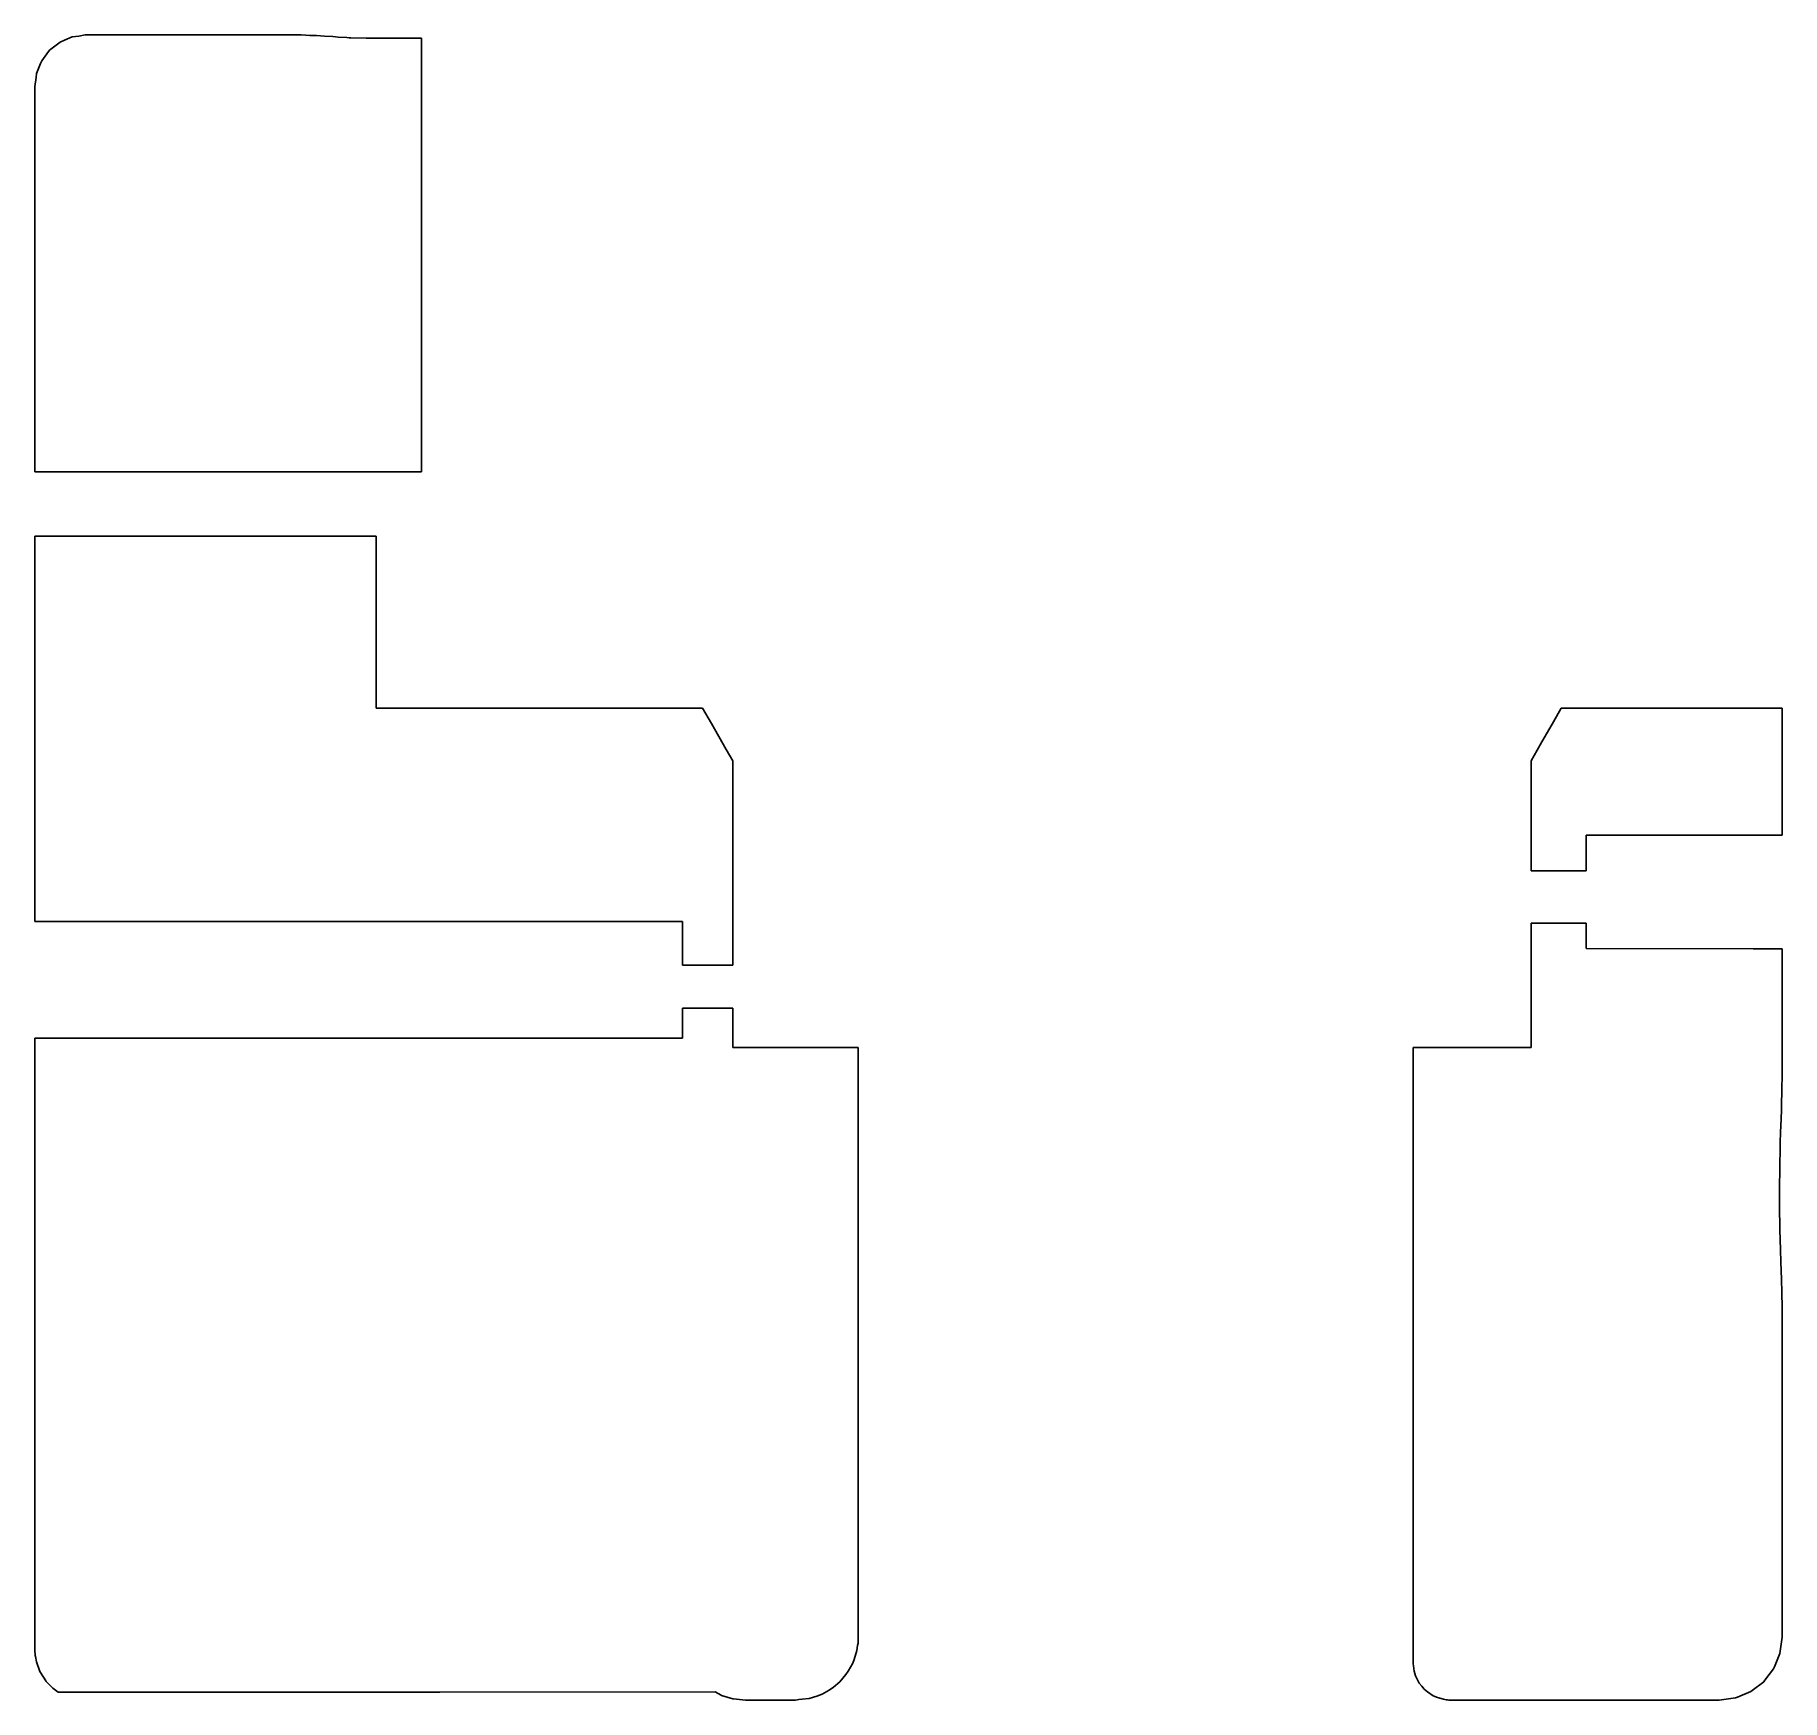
# Model space of a CAD drawing. Header units: metres. Extents: x 2.4 to 72, y -16 to 50.3.
import ezdxf

# ---------------------------------------------------------------- set-up
doc = ezdxf.new("R2010")
doc.units = ezdxf.units.M

msp = doc.modelspace()

# ---------------------------------------------------------------- linework, layer by layer
for p, q in [((3.4, 50.05), (3.577, 50.125)), ((3.577, 50.125), (3.882, 50.256)), ((3.882, 50.256), (4.142, 50.286)), ((4.142, 50.286), (4.4, 50.333)), ((4.4, 50.333), (11.354, 50.333)), ((11.354, 50.333), (13, 50.333)), ((13, 50.333), (13.19, 50.319)), ((13.19, 50.319), (13.353, 50.312)), ((13.353, 50.312), (13.614, 50.306)), ((13.614, 50.306), (13.935, 50.284)), ((13.935, 50.284), (14.263, 50.267)), ((14.263, 50.267), (14.483, 50.248)), ((14.483, 50.248), (14.821, 50.227)), ((14.821, 50.227), (14.917, 50.222)), ((14.917, 50.222), (14.985, 50.22)), ((14.985, 50.22), (15.593, 50.2)), ((15.593, 50.2), (15.793, 50.2)), ((15.793, 50.2), (16.003, 50.2)), ((16.003, 50.2), (16.988, 50.2)), ((16.988, 50.2), (17.444, 50.2)), ((17.444, 50.2), (17.673, 50.2)), ((17.673, 50.2), (17.8, 50.2)), ((17.8, 50.2), (17.8, 46.378)), ((2.668, 49.295), (2.877, 49.575)), ((2.877, 49.575), (2.986, 49.722)), ((2.986, 49.722), (3.197, 49.889)), ((3.197, 49.889), (3.4, 50.05)), ((2.448, 48.639), (2.468, 48.797)), ((2.468, 48.797), (2.627, 49.193)), ((2.627, 49.193), (2.668, 49.295)), ((2.4, 48.28), (2.448, 48.639)), ((2.4, 47.635), (2.4, 48.28)), ((2.4, 46.817), (2.4, 47.635)), ((2.4, 43.48), (2.4, 46.817)), ((17.8, 46.378), (17.8, 45.2)), ((17.8, 45.2), (17.8, 44.97)), ((17.8, 44.97), (17.8, 43.937)), ((17.8, 43.937), (17.8, 43.681)), ((2.4, 43.208), (2.4, 43.48)), ((2.4, 43.08), (2.4, 43.208)), ((17.8, 43.681), (17.8, 43.401)), ((17.8, 43.401), (17.8, 42.431)), ((2.4, 42.952), (2.4, 43.08)), ((2.4, 42.696), (2.4, 42.952)), ((2.4, 42.568), (2.4, 42.696)), ((2.4, 40.474), (2.4, 42.568)), ((17.8, 42.431), (17.8, 41.68)), ((17.8, 41.68), (17.8, 41.181)), ((17.8, 41.181), (17.8, 40.898)), ((2.4, 40.273), (2.4, 40.474)), ((17.8, 40.898), (17.8, 32.929)), ((2.4, 40.106), (2.4, 40.273)), ((2.4, 39.98), (2.4, 40.106)), ((2.4, 35.087), (2.4, 39.98)), ((2.4, 35.038), (2.4, 35.087)), ((2.4, 35.003), (2.4, 35.038)), ((2.4, 34.526), (2.4, 35.003)), ((2.4, 32.929), (2.4, 34.526)), ((6.57, 32.929), (2.4, 32.929)), ((16, 32.929), (6.57, 32.929)), ((16.37, 32.929), (16, 32.929)), ((16, 32.929), (16, 32.929)), ((17.8, 32.929), (16.37, 32.929)), ((7.656, 30.36), (2.4, 30.36)), ((2.4, 30.36), (2.4, 28.568)), ((16, 30.36), (7.656, 30.36)), ((16, 27.032), (16, 30.36)), ((2.4, 28.568), (2.4, 27.032)), ((2.4, 27.032), (2.4, 24.097)), ((16, 24.723), (16, 27.032)), ((16, 24.024), (16, 24.723)), ((2.4, 24.097), (2.4, 15.019)), ((16, 23.693), (16, 24.024)), ((16, 23.549), (16, 23.693)), ((16, 23.693), (16, 23.693)), ((16, 23.508), (16, 23.549)), ((21.686, 23.508), (16, 23.508)), ((22.699, 23.508), (21.686, 23.508)), ((29, 23.508), (22.699, 23.508)), ((29.348, 22.901), (29, 23.508)), ((62.891, 22.969), (62.651, 22.552)), ((63.2, 23.508), (62.891, 22.969)), ((67.157, 23.508), (63.2, 23.508)), ((72, 23.508), (67.157, 23.508)), ((72, 19.16), (72, 23.508)), ((29.941, 21.868), (29.348, 22.901)), ((62.651, 22.552), (62.432, 22.169)), ((30.2, 21.416), (29.941, 21.868)), ((62.363, 22.049), (62, 21.416)), ((62.432, 22.169), (62.363, 22.049)), ((30.2, 17.122), (30.2, 21.416)), ((62, 21.416), (62, 17.626)), ((72, 18.458), (72, 19.16)), ((64.2, 17.323), (64.2, 18.458)), ((64.2, 18.458), (70.395, 18.458)), ((70.395, 18.458), (72, 18.458)), ((72, 18.458), (72, 18.458)), ((62, 17.626), (62, 17.029)), ((30.2, 15.219), (30.2, 17.122)), ((62, 17.029), (63.295, 17.029)), ((63.295, 17.029), (64.2, 17.029)), ((64.2, 17.029), (64.2, 17.323)), ((2.4, 15.019), (6.965, 15.019)), ((6.965, 15.019), (22.433, 15.019)), ((22.433, 15.019), (28.2, 15.019)), ((28.2, 15.019), (28.2, 13.802)), ((30.2, 13.274), (30.2, 15.219)), ((62, 14.821), (62, 14.949)), ((62, 14.949), (63.868, 14.949)), ((62, 14.121), (62, 14.821)), ((63.868, 14.949), (64.2, 14.949)), ((64.2, 14.949), (64.2, 14.798)), ((64.2, 14.798), (64.2, 13.939)), ((62, 13.642), (62, 14.121)), ((64.2, 13.939), (70.845, 13.926)), ((70.845, 13.926), (72, 13.928)), ((72, 13.928), (72, 13.644)), ((28.2, 13.802), (28.2, 13.274)), ((28.2, 13.274), (28.677, 13.274)), ((28.677, 13.274), (30.2, 13.274)), ((62, 13.335), (62, 13.642)), ((62, 10), (62, 13.335)), ((72, 13.644), (72, 12.239)), ((72, 12.239), (72, 10.327)), ((72, 12.239), (72, 12.239)), ((28.2, 11.446), (28.2, 11.568)), ((28.2, 11.568), (29.755, 11.568)), ((28.2, 10.374), (28.2, 11.446)), ((29.755, 11.568), (30.2, 11.568)), ((30.2, 11.568), (30.2, 11.489)), ((30.2, 11.489), (30.2, 11.211)), ((30.2, 11.211), (30.2, 11.037)), ((30.2, 11.037), (30.2, 10.946)), ((30.2, 10.946), (30.2, 10.918)), ((30.2, 10.918), (30.2, 10.108)), ((2.4, 10.359), (2.4, 10.374)), ((2.4, 10.374), (10.647, 10.374)), ((2.4, 10.306), (2.4, 10.359)), ((2.4, 9.019), (2.4, 10.306)), ((10.647, 10.374), (11, 10.374)), ((11, 10.374), (19.247, 10.374)), ((19.247, 10.374), (19.6, 10.374)), ((19.6, 10.374), (27.847, 10.374)), ((27.847, 10.374), (28.2, 10.374)), ((30.2, 10.108), (30.2, 10)), ((30.2, 10), (34.885, 10)), ((34.885, 10), (35.2, 10)), ((35.2, 10), (35.2, 9.749)), ((35.2, 9.749), (35.2, 8.27)), ((57.3, 9.568), (57.3, 10)), ((57.3, 10), (58.667, 10)), ((58.667, 10), (62, 10)), ((72, 10.327), (72, 9.915)), ((72, 9.915), (72, 8.782)), ((57.3, 9.277), (57.3, 9.568)), ((57.3, 8.9), (57.3, 9.277)), ((2.4, 7.95), (2.4, 9.019)), ((57.3, 8.455), (57.3, 8.9)), ((57.3, 7.981), (57.3, 8.455)), ((71.993, 8.438), (71.988, 8.153)), ((72, 8.782), (71.993, 8.438)), ((2.4, -6.451), (2.4, 7.95)), ((35.2, 8.27), (35.2, 7.814)), ((35.2, 7.814), (35.2, 7.272)), ((57.3, 7.543), (57.3, 7.981)), ((71.983, 7.849), (71.977, 7.417)), ((71.988, 8.153), (71.983, 7.849)), ((35.2, 7.272), (35.2, 6.68)), ((57.3, 7.203), (57.3, 7.543)), ((57.3, -8.603), (57.3, 7.203)), ((71.964, 7.148), (71.944, 6.606)), ((71.969, 7.25), (71.964, 7.148)), ((71.977, 7.417), (71.969, 7.25)), ((35.2, 6.68), (35.2, 6.105)), ((71.944, 6.606), (71.93, 6.205)), ((35.2, 6.105), (35.2, 5.632)), ((35.2, 5.632), (35.2, -10.004)), ((71.924, 5.952), (71.91, 5.307)), ((71.93, 6.205), (71.924, 5.952)), ((71.907, 5.061), (71.896, 4.522)), ((71.909, 5.272), (71.907, 5.061)), ((71.91, 5.307), (71.909, 5.272)), ((71.896, 4.522), (71.895, 4.443)), ((71.895, 4.443), (71.896, 3.697)), ((71.896, 3.697), (71.896, 3.599)), ((71.896, 3.599), (71.912, 2.836)), ((71.912, 2.836), (71.913, 2.767)), ((71.913, 2.767), (71.914, 2.752)), ((71.914, 2.752), (71.934, 1.934)), ((71.934, 1.934), (71.952, 1.453)), ((71.952, 1.453), (71.965, 1.093)), ((71.965, 1.093), (71.98, 0.77)), ((71.98, 0.77), (71.989, 0.232)), ((71.989, 0.232), (72, -0.362)), ((72, -0.362), (72, -1.544)), ((72, -1.544), (72, -4.521)), ((72, -4.521), (72, -6.612)), ((2.4, -6.99), (2.4, -6.451)), ((72, -6.612), (72, -8.109)), ((2.4, -10.696), (2.4, -6.99)), ((72, -8.109), (72, -9.2)), ((57.3, -9.243), (57.3, -8.603)), ((57.3, -9.917), (57.3, -9.243)), ((72, -9.2), (72, -10.01)), ((35.2, -10.004), (35.2, -10.472)), ((35.2, -10.004), (35.2, -10.004)), ((57.3, -10.545), (57.3, -9.917)), ((72, -10.01), (72, -10.622)), ((2.4, -13.03), (2.4, -10.696)), ((35.2, -10.472), (35.2, -11.006)), ((35.2, -11.006), (35.2, -11.53)), ((57.3, -11.085), (57.3, -10.545)), ((57.3, -11.522), (57.3, -11.085)), ((72, -10.622), (72, -11.089)), ((72, -11.089), (72, -11.452)), ((35.2, -11.53), (35.2, -11.992)), ((57.3, -11.861), (57.3, -11.522)), ((72, -11.452), (72, -11.736)), ((72, -11.736), (72, -11.961)), ((35.2, -11.992), (35.2, -12.368)), ((35.2, -12.368), (35.2, -12.655)), ((57.3, -12.115), (57.3, -11.861)), ((57.3, -12.299), (57.3, -12.115)), ((57.3, -12.577), (57.3, -12.299)), ((72, -11.961), (72, -12.283)), ((72, -12.283), (72, -12.492)), ((72, -12.492), (72, -12.63)), ((2.4, -13.06), (2.4, -13.03)), ((2.4, -13.555), (2.4, -13.06)), ((35.2, -12.655), (35.2, -12.863)), ((35.2, -12.863), (35.2, -13.005)), ((35.2, -13.005), (35.2, -13.096)), ((35.2, -13.096), (35.2, -13.147)), ((35.2, -13.147), (35.2, -13.5)), ((57.3, -12.712), (57.3, -12.577)), ((57.3, -12.959), (57.3, -12.712)), ((57.3, -14.177), (57.3, -12.959)), ((72, -12.63), (72, -12.655)), ((72, -12.655), (72, -13.5)), ((2.4, -13.998), (2.4, -13.555)), ((35.172, -13.83), (35.144, -14.022)), ((35.189, -13.729), (35.172, -13.83)), ((35.2, -13.5), (35.189, -13.729)), ((71.989, -13.582), (71.915, -14.147)), ((72, -13.5), (71.989, -13.582)), ((2.4, -14), (2.4, -13.998)), ((2.414, -14.228), (2.4, -14)), ((2.42, -14.266), (2.414, -14.228)), ((2.457, -14.473), (2.42, -14.266)), ((2.601, -14.866), (2.457, -14.473)), ((34.976, -14.524), (34.801, -14.854)), ((35.034, -14.385), (34.976, -14.524)), ((35.144, -14.022), (35.034, -14.385)), ((57.3, -14.477), (57.3, -14.177)), ((57.3, -14.5), (57.3, -14.477)), ((57.302, -14.523), (57.3, -14.5)), ((57.305, -14.534), (57.302, -14.523)), ((57.307, -14.555), (57.305, -14.534)), ((57.317, -14.63), (57.307, -14.555)), ((71.915, -14.147), (71.697, -14.674)), ((2.616, -14.904), (2.601, -14.866)), ((2.828, -15.234), (2.616, -14.904)), ((2.845, -15.257), (2.828, -15.234)), ((3.097, -15.517), (2.845, -15.257)), ((34.468, -15.268), (34.208, -15.481)), ((34.7, -14.985), (34.468, -15.268)), ((34.801, -14.854), (34.7, -14.985)), ((57.341, -14.846), (57.317, -14.63)), ((57.402, -15.031), (57.341, -14.846)), ((57.46, -15.169), (57.402, -15.031)), ((57.547, -15.321), (57.46, -15.169)), ((71.268, -15.268), (70.815, -15.615)), ((71.318, -15.203), (71.268, -15.268)), ((71.665, -14.75), (71.318, -15.203)), ((71.697, -14.674), (71.665, -14.75)), ((3.108, -15.525), (3.097, -15.517)), ((3.331, -15.683), (3.108, -15.525)), ((11.992, -15.689), (3.331, -15.683)), ((16.55, -15.683), (11.992, -15.689)), ((18.527, -15.687), (16.55, -15.683)), ((29.494, -15.676), (18.527, -15.687)), ((29.737, -15.806), (29.494, -15.676)), ((29.75, -15.812), (29.737, -15.806)), ((30.202, -15.95), (29.75, -15.812)), ((30.227, -15.953), (30.202, -15.95)), ((30.7, -16), (30.227, -15.953)), ((30.79, -16), (30.7, -16)), ((32.7, -16), (30.79, -16)), ((32.768, -15.993), (32.7, -16)), ((32.833, -15.983), (32.768, -15.993)), ((32.965, -15.965), (32.833, -15.983)), ((33.248, -15.938), (32.965, -15.965)), ((33.549, -15.846), (33.248, -15.938)), ((33.758, -15.76), (33.549, -15.846)), ((34.045, -15.606), (33.758, -15.76)), ((34.208, -15.481), (34.045, -15.606)), ((57.644, -15.448), (57.547, -15.321)), ((57.744, -15.565), (57.644, -15.448)), ((57.878, -15.668), (57.744, -15.565)), ((58.106, -15.828), (57.878, -15.668)), ((58.28, -15.9), (58.106, -15.828)), ((58.509, -15.968), (58.28, -15.9)), ((58.562, -15.978), (58.509, -15.968)), ((58.623, -15.989), (58.562, -15.978)), ((58.677, -15.995), (58.623, -15.989)), ((58.731, -15.998), (58.677, -15.995)), ((58.738, -15.999), (58.731, -15.998)), ((58.792, -16), (58.738, -15.999)), ((58.8, -16), (58.792, -16)), ((60.225, -16), (58.8, -16)), ((69.5, -16), (60.225, -16)), ((69.582, -15.989), (69.5, -16)), ((70.147, -15.915), (69.582, -15.989)), ((70.223, -15.883), (70.147, -15.915)), ((70.75, -15.665), (70.223, -15.883)), ((70.815, -15.615), (70.75, -15.665))]:
    msp.add_line(p, q)

doc.saveas('drawing.dxf')
